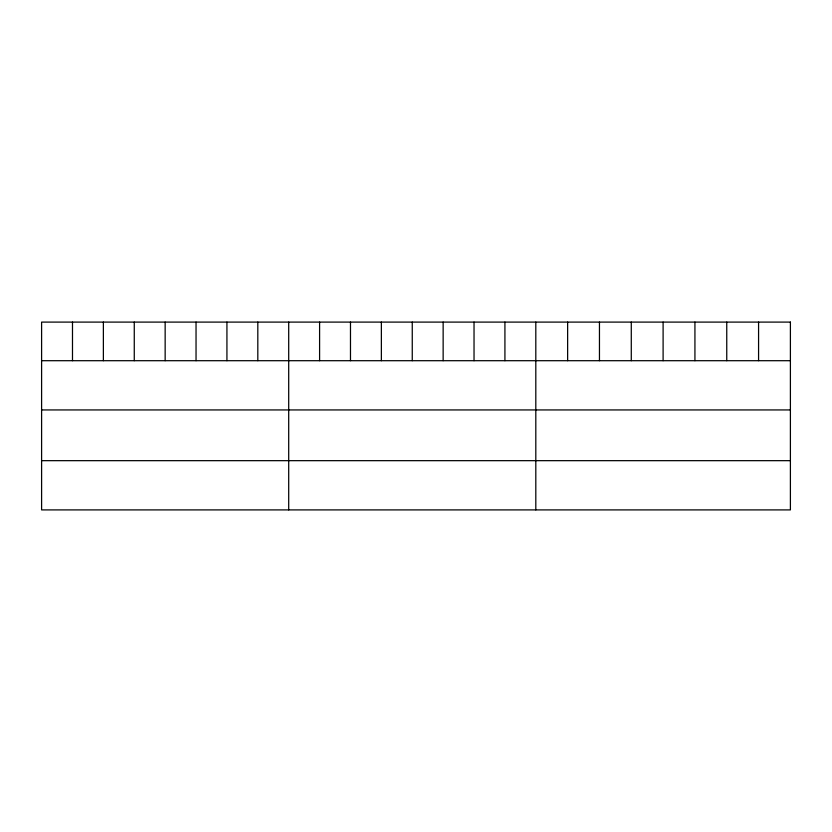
<?xml version="1.0" encoding="UTF-8"?>
<svg xmlns="http://www.w3.org/2000/svg" width="832" height="832" viewBox="0 0 832 832"><rect width="100%" height="100%" fill="white"/><g stroke="black" fill="none" stroke-linecap="round" stroke-linejoin="round"><path stroke-width="1.25" d="M41.6 360.703L790.4 360.703M41.6 409.937L790.4 409.937M41.6 460.668L790.4 460.668M758.576 322.098L758.576 360.703M726.752 322.098L726.752 360.703M694.928 322.098L694.928 360.703M663.104 322.098L663.104 360.703M631.28 322.098L631.28 360.703M599.456 322.098L599.456 360.703M567.632 322.098L567.632 360.703M535.808 322.098L535.808 509.902M504.92 322.098L504.92 360.703M474.032 322.098L474.032 360.703M443.144 322.098L443.144 360.703M412.256 322.098L412.256 360.703M381.368 322.098L381.368 360.703M350.48 322.098L350.48 360.703M319.592 322.098L319.592 360.703M288.704 322.098L288.704 509.902M257.816 322.098L257.816 360.703M226.928 322.098L226.928 360.703M196.04 322.098L196.04 360.703M165.152 322.098L165.152 360.703M134.264 322.098L134.264 360.703M103.376 322.098L103.376 360.703M72.488 322.098L72.488 360.703M790.4 322.098L41.6 322.098L41.6 509.902L790.4 509.902L790.4 322.098"/></g></svg>
